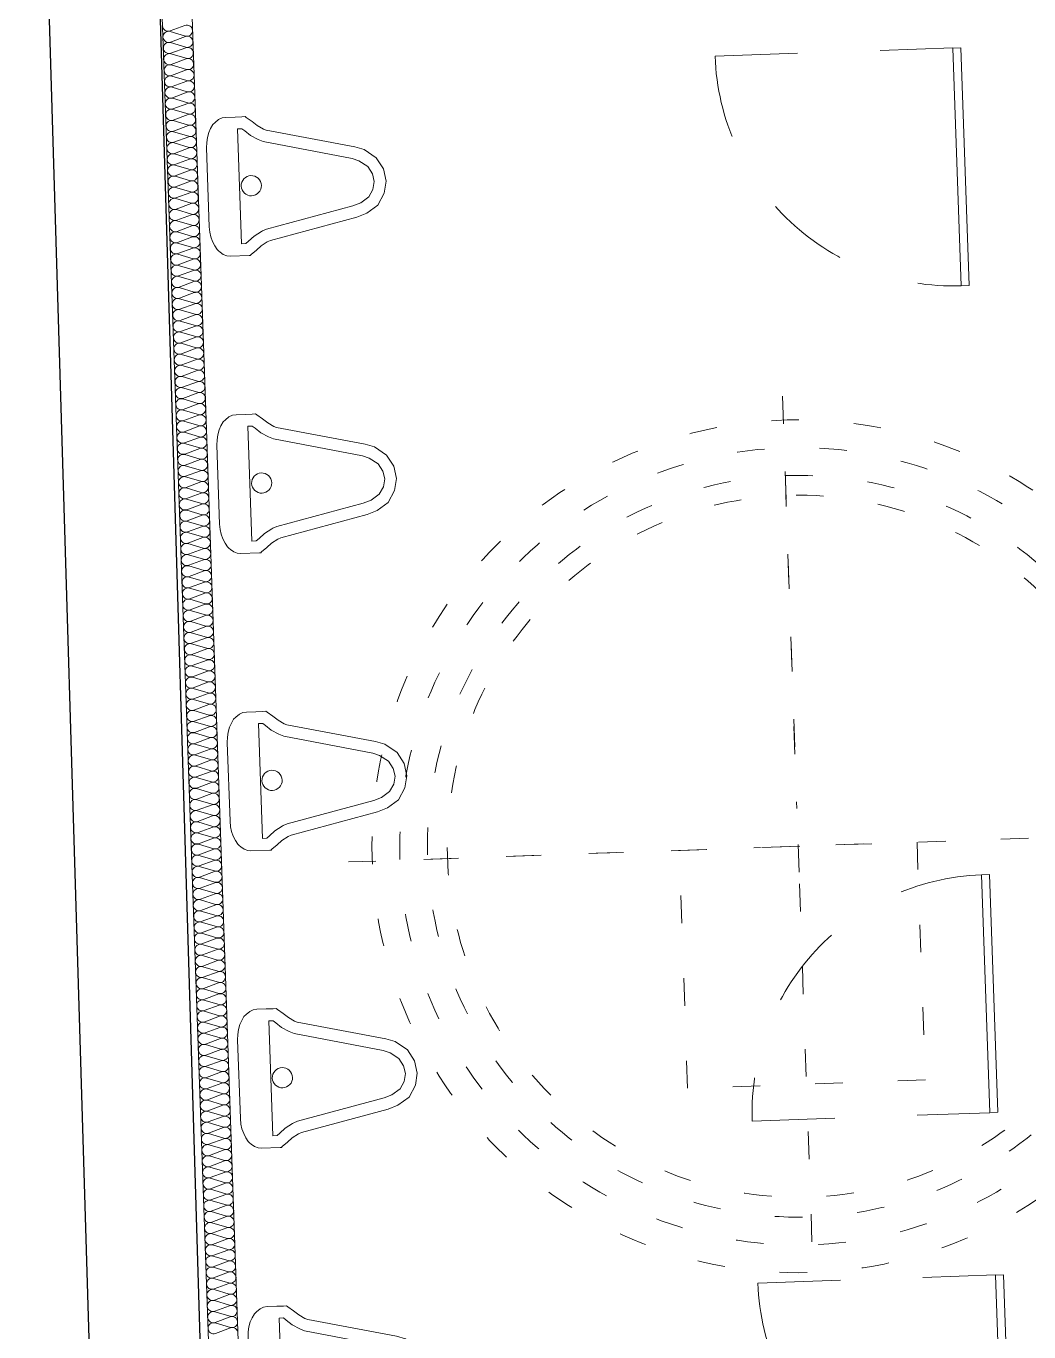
# Model space of a CAD drawing. Header units: millimetres. Extents: x 3476 to 38328, y 1439 to 26921.
# Drawn here: x 13358.9 to 13611.8, y 23520.6 to 23849.8 of the extents above; entities that cross this region are included whole.
import ezdxf

# ---------------------------------------------------------------- set-up
doc = ezdxf.new("R2010")
doc.units = ezdxf.units.MM
doc.header["$LTSCALE"] = 100
doc.header["$MEASUREMENT"] = 0
for name, pattern in [('STYLE_01', [0.41664, 0.20828, -0.20836]), ('STYLE_03', [1.25, 1.04164, -0.20836]), ('STYLE_05', [0.20828, 0.069425, -0.138855])]:
    doc.linetypes.add(name, pattern=pattern)
doc.layers.add('--W-GROEN-ZA', color=1, linetype='CONTINUOUS')
doc.layers.add('L-GEBOUWEN', color=7, linetype='CONTINUOUS')
for name, color, linetype, lineweight in [('Geen', 7, 'CONTINUOUS', 15), ('Isolatie', 173, 'CONTINUOUS', 5), ('regenwatertank', 7, 'STYLE_03', 5), ('sanitaire wandjes', 7, 'CONTINUOUS', 5)]:
    doc.layers.add(name, color=color, linetype=linetype, lineweight=lineweight)

# ---------------------------------------------------------------- blocks, each defined once
blk = doc.blocks.new('Groep-7')
at = {"layer": 'regenwatertank', "color": 9, "linetype": 'STYLE_05', "lineweight": 5}
for p, q in [((475.27, -5.5), (475.27, -90.5)), ((475.27, -93.5), (475.27, -106.5)), ((465.77, -100), (380.77, -100)), ((468.77, -100), (481.77, -100)), ((569.77, -100), (484.77, -100)), ((475.27, -109.5), (475.27, -194.5))]:
    blk.add_line(p, q, dxfattribs=at)
blk = doc.blocks.new('Groep-8')
at = {"layer": 'regenwatertank', "color": 9, "linetype": 'STYLE_05', "lineweight": 5}
for p, q in [((475.27, 13.5), (475.27, -90.5)), ((475.27, -93.5), (475.27, -106.5)), ((465.77, -100), (361.77, -100)), ((468.77, -100), (481.77, -100)), ((588.77, -100), (484.77, -100)), ((475.27, -109.5), (475.27, -213.5))]:
    blk.add_line(p, q, dxfattribs=at)
blk = doc.blocks.new('Groep-9')
at = {"layer": 'regenwatertank', "color": 9, "linetype": 'STYLE_05', "lineweight": 5}
blk.add_lwpolyline([(415.27, -70), (475.27, -70), (475.27, -130), (415.27, -130)], close=True, dxfattribs=at)
for radius in [107.5, 100.5, 93.5, 88.5]:
    blk.add_circle((475.27, -100), radius, dxfattribs=at)
at = {"layer": 'regenwatertank', "color": 9}
for name in ['Groep-8', 'Groep-7']:
    blk.add_blockref(name, (0, 0), dxfattribs=at)
blk = doc.blocks.new('Groep-53')
at = {"layer": 'Isolatie', "linetype": 'Continuous', "lineweight": 5}
for p, q in [((40.25, 53), (848.87, 53)), ((40.25, 45.5), (848.87, 45.5))]:
    blk.add_line(p, q, dxfattribs=at)
at = {"layer": 'Isolatie', "linetype": 'Continuous', "lineweight": 5, "flags": 128}
for points in [[(357.57, 45.5, 0.511465), (358.91, 47.35), (357.64, 51.15, -0.511465), (358.98, 53, -0.511465), (360.31, 51.15), (359.05, 47.35, 0.511465), (360.38, 45.5, 0.511465), (361.71, 47.35), (360.45, 51.15, -0.511465), (361.78, 53, -0.511465), (363.12, 51.15), (361.85, 47.35, 0.511465), (363.19, 45.5, 0.511465), (364.52, 47.35), (363.26, 51.15, -0.511465), (364.59, 53, -0.511465), (365.93, 51.15), (364.66, 47.35, 0.511465), (366, 45.5, 0.511465), (367.33, 47.35), (366.07, 51.15, -0.511465), (367.4, 53, -0.511465), (368.73, 51.15), (367.47, 47.35, 0.511465), (368.8, 45.5, 0.511465), (370.14, 47.35), (368.88, 51.15, -0.511465), (370.21, 53, -0.511465), (371.54, 51.15), (370.28, 47.35, 0.511465), (371.61, 45.5, 0.511465), (372.95, 47.35), (371.68, 51.15, -0.511465), (373.02, 53, -0.511465), (374.35, 51.15), (373.09, 47.35, 0.511465), (374.42, 45.5, 0.511465), (375.75, 47.35), (374.49, 51.15, -0.511465), (375.83, 53, -0.511465), (377.16, 51.15), (375.9, 47.35, 0.511465), (377.23, 45.5, 0.511465), (378.56, 47.35), (377.3, 51.15, -0.511465), (378.63, 53, -0.511465), (379.97, 51.15), (378.7, 47.35, 0.511465), (380.04, 45.5, 0.511465), (381.37, 47.35), (380.11, 51.15, -0.511465), (381.44, 53, -0.511465), (382.77, 51.15), (381.51, 47.35, 0.511465), (382.85, 45.5, 0.511465), (384.18, 47.35), (382.92, 51.15, -0.511465), (384.25, 53, -0.511465), (385.58, 51.15), (384.32, 47.35, 0.511465), (385.65, 45.5, 0.511465), (386.99, 47.35), (385.72, 51.15, -0.511465), (387.06, 53, -0.511465), (388.39, 51.15), (387.13, 47.35, 0.511465), (388.46, 45.5, 0.511465), (389.8, 47.35), (388.53, 51.15, -0.511465), (389.87, 53, -0.511465), (391.2, 51.15), (389.94, 47.35, 0.511465), (391.27, 45.5, 0.511465), (392.6, 47.35), (391.34, 51.15, -0.511465), (392.67, 53, -0.511465), (394.01, 51.15), (392.74, 47.35, 0.511465), (394.08, 45.5, 0.511465)], [(394.08, 45.5, 0.511465), (395.41, 47.35), (394.15, 51.15, -0.511465), (395.48, 53, -0.511465), (396.82, 51.15), (395.55, 47.35, 0.511465), (396.89, 45.5, 0.511465), (398.22, 47.35), (396.96, 51.15, -0.511465), (398.29, 53, -0.511465), (399.62, 51.15), (398.36, 47.35, 0.511465), (399.69, 45.5, 0.511465), (401.03, 47.35), (399.77, 51.15, -0.511465), (401.1, 53, -0.511465), (402.43, 51.15), (401.17, 47.35, 0.511465), (402.5, 45.5, 0.511465), (403.84, 47.35), (402.57, 51.15, -0.511465), (403.91, 53, -0.511465), (405.24, 51.15), (403.98, 47.35, 0.511465), (405.31, 45.5, 0.511465), (406.64, 47.35), (405.38, 51.15, -0.511465), (406.71, 53, -0.511465), (408.05, 51.15), (406.79, 47.35, 0.511465), (408.12, 45.5, 0.511465), (409.45, 47.35), (408.19, 51.15, -0.511465), (409.52, 53, -0.511465), (410.86, 51.15), (409.59, 47.35, 0.511465), (410.93, 45.5, 0.511465), (412.26, 47.35), (411, 51.15, -0.511465), (412.33, 53, -0.511465), (413.66, 51.15), (412.4, 47.35, 0.511465), (413.74, 45.5, 0.511465), (415.07, 47.35), (413.81, 51.15, -0.511465), (415.14, 53, -0.511465), (416.47, 51.15), (415.21, 47.35, 0.511465), (416.54, 45.5, 0.511465), (417.88, 47.35), (416.61, 51.15, -0.511465), (417.95, 53, -0.511465), (419.28, 51.15), (418.02, 47.35, 0.511465), (419.35, 45.5, 0.511465), (420.68, 47.35), (419.42, 51.15, -0.511465), (420.76, 53, -0.511465), (422.09, 51.15), (420.83, 47.35, 0.511465), (422.16, 45.5, 0.511465), (423.49, 47.35), (422.23, 51.15, -0.511465), (423.56, 53, -0.511465), (424.9, 51.15), (423.63, 47.35, 0.511465), (424.97, 45.5, 0.511465), (426.3, 47.35), (425.04, 51.15, -0.511465), (426.37, 53, -0.511465), (427.71, 51.15), (426.44, 47.35, 0.511465), (427.78, 45.5, 0.511465), (429.11, 47.35), (427.85, 51.15, -0.511465), (429.18, 53, -0.511465), (430.51, 51.15), (429.25, 47.35, 0.511465), (430.58, 45.5, 0.511465), (431.92, 47.35), (430.65, 51.15, -0.511465), (431.99, 53, -0.511465), (433.32, 51.15), (432.06, 47.35, 0.511465), (433.39, 45.5, 0.511465), (434.73, 47.35), (433.46, 51.15, -0.511465), (434.8, 53, -0.511465), (436.13, 51.15), (434.87, 47.35, 0.511465), (436.2, 45.5, 0.511465), (437.53, 47.35), (436.27, 51.15, -0.511465), (437.6, 53, -0.511465), (438.94, 51.15), (437.68, 47.35, 0.511465), (439.01, 45.5, 0.511465), (440.34, 47.35), (439.08, 51.15, -0.511465), (440.41, 53, -0.511465), (441.75, 51.15), (440.48, 47.35, 0.511465), (441.82, 45.5, 0.511465), (443.15, 47.35), (441.89, 51.15, -0.511465), (443.22, 53, -0.511465), (444.55, 51.15), (443.29, 47.35, 0.511465), (444.62, 45.5, 0.511465)], [(444.62, 45.5, 0.511465), (445.96, 47.35), (444.7, 51.15, -0.511465), (446.03, 53, -0.511465), (447.36, 51.15), (446.1, 47.35, 0.511465), (447.43, 45.5, 0.511465), (448.77, 47.35), (447.5, 51.15, -0.511465), (448.84, 53, -0.511465), (450.17, 51.15), (448.91, 47.35, 0.511465), (450.24, 45.5, 0.511465), (451.57, 47.35), (450.31, 51.15, -0.511465), (451.65, 53, -0.511465), (452.98, 51.15), (451.72, 47.35, 0.511465), (453.05, 45.5, 0.511465), (454.38, 47.35), (453.12, 51.15, -0.511465), (454.45, 53, -0.511465), (455.79, 51.15), (454.52, 47.35, 0.511465), (455.86, 45.5, 0.511465), (457.19, 47.35), (455.93, 51.15, -0.511465), (457.26, 53, -0.511465), (458.59, 51.15), (457.33, 47.35, 0.511465), (458.67, 45.5, 0.511465), (460, 47.35), (458.74, 51.15, -0.511465), (460.07, 53, -0.511465), (461.4, 51.15), (460.14, 47.35, 0.511465), (461.47, 45.5, 0.511465), (462.81, 47.35), (461.54, 51.15, -0.511465), (462.88, 53, -0.511465), (464.21, 51.15), (462.95, 47.35, 0.511465), (464.28, 45.5, 0.511465), (465.62, 47.35), (464.35, 51.15, -0.511465), (465.69, 53, -0.511465), (467.02, 51.15), (465.76, 47.35, 0.511465), (467.09, 45.5, 0.511465), (468.42, 47.35), (467.16, 51.15, -0.511465), (468.49, 53, -0.511465), (469.83, 51.15), (468.57, 47.35, 0.511465), (469.9, 45.5, 0.511465), (471.23, 47.35), (469.97, 51.15, -0.511465), (471.3, 53, -0.511465), (472.64, 51.15), (471.37, 47.35, 0.511465), (472.71, 45.5, 0.511465), (474.04, 47.35), (472.78, 51.15, -0.511465), (474.11, 53, -0.511465), (475.44, 51.15), (474.18, 47.35, 0.511465), (475.51, 45.5, 0.511465), (476.85, 47.35), (475.59, 51.15, -0.511465), (476.92, 53, -0.511465), (478.25, 51.15), (476.99, 47.35, 0.511465), (478.32, 45.5, 0.511465), (479.66, 47.35), (478.39, 51.15, -0.511465), (479.73, 53, -0.511465), (481.06, 51.15), (479.8, 47.35, 0.511465), (481.13, 45.5, 0.511465), (482.46, 47.35), (481.2, 51.15, -0.511465), (482.54, 53, -0.511465), (483.87, 51.15), (482.61, 47.35, 0.511465), (483.94, 45.5, 0.511465), (485.27, 47.35), (484.01, 51.15, -0.511465), (485.34, 53, -0.511465), (486.68, 51.15), (485.41, 47.35, 0.511465), (486.75, 45.5, 0.511465), (488.08, 47.35), (486.82, 51.15, -0.511465), (488.15, 53, -0.511465), (489.48, 51.15), (488.22, 47.35, 0.511465), (489.56, 45.5, 0.511465), (490.89, 47.35), (489.63, 51.15, -0.511465), (490.96, 53, -0.511465), (492.29, 51.15), (491.03, 47.35, 0.511465), (492.36, 45.5, 0.511465), (493.7, 47.35), (492.43, 51.15, -0.511465), (493.77, 53, -0.511465), (495.1, 51.15), (493.84, 47.35, 0.511465), (495.17, 45.5, 0.511465)], [(495.17, 45.5, 0.511465), (496.51, 47.35), (495.24, 51.15, -0.511465), (496.58, 53, -0.511465), (497.91, 51.15), (496.65, 47.35, 0.511465), (497.98, 45.5, 0.511465), (499.31, 47.35), (498.05, 51.15, -0.511465), (499.38, 53, -0.511465), (500.72, 51.15), (499.45, 47.35, 0.511465), (500.79, 45.5, 0.511465), (502.12, 47.35), (500.86, 51.15, -0.511465), (502.19, 53, -0.511465), (503.53, 51.15), (502.26, 47.35, 0.511465), (503.6, 45.5, 0.511465), (504.93, 47.35), (503.67, 51.15, -0.511465), (505, 53, -0.511465), (506.33, 51.15), (505.07, 47.35, 0.511465), (506.4, 45.5, 0.511465), (507.74, 47.35), (506.48, 51.15, -0.511465), (507.81, 53, -0.511465), (509.14, 51.15), (507.88, 47.35, 0.511465), (509.21, 45.5, 0.511465), (510.55, 47.35), (509.28, 51.15, -0.511465), (510.62, 53, -0.511465), (511.95, 51.15), (510.69, 47.35, 0.511465), (512.02, 45.5, 0.511465), (513.35, 47.35), (512.09, 51.15, -0.511465), (513.42, 53, -0.511465), (514.76, 51.15), (513.5, 47.35, 0.511465), (514.83, 45.5, 0.511465), (516.16, 47.35), (514.9, 51.15, -0.511465), (516.23, 53, -0.511465), (517.57, 51.15), (516.3, 47.35, 0.511465), (517.64, 45.5, 0.511465), (518.97, 47.35), (517.71, 51.15, -0.511465), (519.04, 53, -0.511465), (520.37, 51.15), (519.11, 47.35, 0.511465), (520.45, 45.5, 0.511465), (521.78, 47.35), (520.52, 51.15, -0.511465), (521.85, 53, -0.511465), (523.18, 51.15), (521.92, 47.35, 0.511465), (523.25, 45.5, 0.511465), (524.59, 47.35), (523.32, 51.15, -0.511465), (524.66, 53, -0.511465), (525.99, 51.15), (524.73, 47.35, 0.511465), (526.06, 45.5, 0.511465), (527.39, 47.35), (526.13, 51.15, -0.511465), (527.47, 53, -0.511465), (528.8, 51.15), (527.54, 47.35, 0.511465), (528.87, 45.5, 0.511465), (530.2, 47.35), (528.94, 51.15, -0.511465), (530.27, 53, -0.511465), (531.61, 51.15), (530.34, 47.35, 0.511465), (531.68, 45.5, 0.511465), (533.01, 47.35), (531.75, 51.15, -0.511465), (533.08, 53, -0.511465), (534.42, 51.15), (533.15, 47.35, 0.511465), (534.49, 45.5, 0.511465), (535.82, 47.35), (534.56, 51.15, -0.511465), (535.89, 53, -0.511465), (537.22, 51.15), (535.96, 47.35, 0.511465), (537.29, 45.5, 0.511465), (538.63, 47.35), (537.36, 51.15, -0.511465), (538.7, 53, -0.511465), (540.03, 51.15), (538.77, 47.35, 0.511465), (540.1, 45.5, 0.511465), (541.44, 47.35), (540.17, 51.15, -0.511465), (541.51, 53, -0.511465), (542.84, 51.15), (541.58, 47.35, 0.511465), (542.91, 45.5, 0.511465), (544.24, 47.35), (542.98, 51.15, -0.511465), (544.31, 53, -0.511465), (545.65, 51.15), (544.39, 47.35, 0.511465), (545.72, 45.5, 0.511465)], [(545.72, 45.5, 0.511465), (547.05, 47.35), (545.79, 51.15, -0.511465), (547.12, 53, -0.511465), (548.46, 51.15), (547.19, 47.35, 0.511465), (548.53, 45.5, 0.511465), (549.86, 47.35), (548.6, 51.15, -0.511465), (549.93, 53, -0.511465), (551.26, 51.15), (550, 47.35, 0.511465), (551.33, 45.5, 0.511465), (552.67, 47.35), (551.41, 51.15, -0.511465), (552.74, 53, -0.511465), (554.07, 51.15), (552.81, 47.35, 0.511465), (554.14, 45.5, 0.511465), (555.48, 47.35), (554.21, 51.15, -0.511465), (555.55, 53, -0.511465), (556.88, 51.15), (555.62, 47.35, 0.511465), (556.95, 45.5, 0.511465), (558.28, 47.35), (557.02, 51.15, -0.511465), (558.36, 53, -0.511465), (559.69, 51.15), (558.43, 47.35, 0.511465), (559.76, 45.5, 0.511465), (561.09, 47.35), (559.83, 51.15, -0.511465), (561.16, 53, -0.511465), (562.5, 51.15), (561.23, 47.35, 0.511465), (562.57, 45.5, 0.511465), (563.9, 47.35), (562.64, 51.15, -0.511465), (563.97, 53, -0.511465), (565.3, 51.15), (564.04, 47.35, 0.511465), (565.38, 45.5, 0.511465), (566.71, 47.35), (565.45, 51.15, -0.511465), (566.78, 53, -0.511465), (568.11, 51.15), (566.85, 47.35, 0.511465), (568.18, 45.5, 0.511465), (569.52, 47.35), (568.25, 51.15, -0.511465), (569.59, 53, -0.511465), (570.92, 51.15), (569.66, 47.35, 0.511465), (570.99, 45.5, 0.511465), (572.33, 47.35), (571.06, 51.15, -0.511465), (572.4, 53, -0.511465), (573.73, 51.15), (572.47, 47.35, 0.511465), (573.8, 45.5, 0.511465), (575.13, 47.35), (573.87, 51.15, -0.511465), (575.2, 53, -0.511465), (576.54, 51.15), (575.28, 47.35, 0.511465), (576.61, 45.5, 0.511465), (577.94, 47.35), (576.68, 51.15, -0.511465), (578.01, 53, -0.511465), (579.35, 51.15), (578.08, 47.35, 0.511465), (579.42, 45.5, 0.511465), (580.75, 47.35), (579.49, 51.15, -0.511465), (580.82, 53, -0.511465), (582.15, 51.15), (580.89, 47.35, 0.511465), (582.22, 45.5, 0.511465), (583.56, 47.35), (582.3, 51.15, -0.511465), (583.63, 53, -0.511465), (584.96, 51.15), (583.7, 47.35, 0.511465), (585.03, 45.5, 0.511465), (586.37, 47.35), (585.1, 51.15, -0.511465), (586.44, 53, -0.511465), (587.77, 51.15), (586.51, 47.35, 0.511465), (587.84, 45.5, 0.511465), (589.17, 47.35), (587.91, 51.15, -0.511465), (589.25, 53, -0.511465), (590.58, 51.15), (589.32, 47.35, 0.511465), (590.65, 45.5, 0.511465), (591.98, 47.35), (590.72, 51.15, -0.511465), (592.05, 53, -0.511465), (593.39, 51.15), (592.12, 47.35, 0.511465), (593.46, 45.5, 0.511465), (594.79, 47.35), (593.53, 51.15, -0.511465), (594.86, 53, -0.511465), (596.19, 51.15), (594.93, 47.35, 0.511465), (596.27, 45.5, 0.511465)], [(596.27, 45.5, 0.511465), (597.6, 47.35), (596.34, 51.15, -0.511465), (597.67, 53, -0.511465), (599, 51.15), (597.74, 47.35, 0.511465), (599.07, 45.5, 0.511465), (600.41, 47.35), (599.14, 51.15, -0.511465), (600.48, 53, -0.511465), (601.81, 51.15), (600.55, 47.35, 0.511465), (601.88, 45.5, 0.511465), (603.22, 47.35), (601.95, 51.15, -0.511465), (603.29, 53, -0.511465), (604.62, 51.15), (603.36, 47.35, 0.511465), (604.69, 45.5, 0.511465), (606.02, 47.35), (604.76, 51.15, -0.511465), (606.09, 53, -0.511465), (607.43, 51.15), (606.16, 47.35, 0.511465), (607.5, 45.5, 0.511465), (608.83, 47.35), (607.57, 51.15, -0.511465), (608.9, 53, -0.511465), (610.24, 51.15), (608.97, 47.35, 0.511465), (610.31, 45.5, 0.511465), (611.64, 47.35), (610.38, 51.15, -0.511465), (611.71, 53, -0.511465), (613.04, 51.15), (611.78, 47.35, 0.511465), (613.11, 45.5, 0.511465), (614.45, 47.35), (613.19, 51.15, -0.511465), (614.52, 53, -0.511465), (615.85, 51.15), (614.59, 47.35, 0.511465), (615.92, 45.5, 0.511465), (617.26, 47.35), (615.99, 51.15, -0.511465), (617.33, 53, -0.511465), (618.66, 51.15), (617.4, 47.35, 0.511465), (618.73, 45.5, 0.511465), (620.06, 47.35), (618.8, 51.15, -0.511465), (620.13, 53, -0.511465), (621.47, 51.15), (620.21, 47.35, 0.511465), (621.54, 45.5, 0.511465), (622.87, 47.35), (621.61, 51.15, -0.511465), (622.94, 53, -0.511465), (624.28, 51.15), (623.01, 47.35, 0.511465), (624.35, 45.5, 0.511465), (625.68, 47.35), (624.42, 51.15, -0.511465), (625.75, 53, -0.511465), (627.08, 51.15), (625.82, 47.35, 0.511465), (627.16, 45.5, 0.511465), (628.49, 47.35), (627.23, 51.15, -0.511465), (628.56, 53, -0.511465), (629.89, 51.15), (628.63, 47.35, 0.511465), (629.96, 45.5, 0.511465), (631.3, 47.35), (630.03, 51.15, -0.511465), (631.37, 53, -0.511465), (632.7, 51.15), (631.44, 47.35, 0.511465), (632.77, 45.5, 0.511465), (634.1, 47.35), (632.84, 51.15, -0.511465), (634.18, 53, -0.511465), (635.51, 51.15), (634.25, 47.35, 0.511465), (635.58, 45.5, 0.511465), (636.91, 47.35), (635.65, 51.15, -0.511465), (636.98, 53, -0.511465), (638.32, 51.15), (637.05, 47.35, 0.511465), (638.39, 45.5, 0.511465), (639.72, 47.35), (638.46, 51.15, -0.511465), (639.79, 53, -0.511465), (641.13, 51.15), (639.86, 47.35, 0.511465), (641.2, 45.5, 0.511465), (642.53, 47.35), (641.27, 51.15, -0.511465), (642.6, 53, -0.511465), (643.93, 51.15), (642.67, 47.35, 0.511465), (644, 45.5, 0.511465), (645.34, 47.35), (644.07, 51.15, -0.511465), (645.41, 53, -0.511465), (646.74, 51.15), (645.48, 47.35, 0.511465), (646.81, 45.5, 0.511465)], [(646.81, 45.5, 0.511465), (648.15, 47.35), (646.88, 51.15, -0.511465), (648.22, 53, -0.511465), (649.55, 51.15), (648.29, 47.35, 0.511465), (649.62, 45.5, 0.511465), (650.95, 47.35), (649.69, 51.15, -0.511465), (651.02, 53, -0.511465), (652.36, 51.15), (651.1, 47.35, 0.511465), (652.43, 45.5, 0.511465), (653.76, 47.35), (652.5, 51.15, -0.511465), (653.83, 53, -0.511465), (655.17, 51.15), (653.9, 47.35, 0.511465), (655.24, 45.5, 0.511465), (656.57, 47.35), (655.31, 51.15, -0.511465), (656.64, 53, -0.511465), (657.97, 51.15), (656.71, 47.35, 0.511465), (658.04, 45.5, 0.511465), (659.38, 47.35), (658.12, 51.15, -0.511465), (659.45, 53, -0.511465), (660.78, 51.15), (659.52, 47.35, 0.511465), (660.85, 45.5, 0.511465), (662.19, 47.35), (660.92, 51.15, -0.511465), (662.26, 53, -0.511465), (663.59, 51.15), (662.33, 47.35, 0.511465), (663.66, 45.5, 0.511465), (664.99, 47.35), (663.73, 51.15, -0.511465), (665.07, 53, -0.511465), (666.4, 51.15), (665.14, 47.35, 0.511465), (666.47, 45.5, 0.511465), (667.8, 47.35), (666.54, 51.15, -0.511465), (667.87, 53, -0.511465), (669.21, 51.15), (667.94, 47.35, 0.511465), (669.28, 45.5, 0.511465), (670.61, 47.35), (669.35, 51.15, -0.511465), (670.68, 53, -0.511465), (672.02, 51.15), (670.75, 47.35, 0.511465), (672.09, 45.5, 0.511465), (673.42, 47.35), (672.16, 51.15, -0.511465), (673.49, 53, -0.511465), (674.82, 51.15), (673.56, 47.35, 0.511465), (674.89, 45.5, 0.511465), (676.23, 47.35), (674.96, 51.15, -0.511465), (676.3, 53, -0.511465), (677.63, 51.15), (676.37, 47.35, 0.511465), (677.7, 45.5, 0.511465), (679.04, 47.35), (677.77, 51.15, -0.511465), (679.11, 53, -0.511465), (680.44, 51.15), (679.18, 47.35, 0.511465), (680.51, 45.5, 0.511465), (681.84, 47.35), (680.58, 51.15, -0.511465), (681.91, 53, -0.511465), (683.25, 51.15), (681.99, 47.35, 0.511465), (683.32, 45.5, 0.511465), (684.65, 47.35), (683.39, 51.15, -0.511465), (684.72, 53, -0.511465), (686.06, 51.15), (684.79, 47.35, 0.511465), (686.13, 45.5, 0.511465), (687.46, 47.35), (686.2, 51.15, -0.511465), (687.53, 53, -0.511465)]]:
    blk.add_lwpolyline(points, format="xyb", dxfattribs=at)
blk = doc.blocks.new('Groep-56')
at = {"layer": 'Geen'}
for points in [[(337.65, 5.7), (338.55, 3.2), (340.45, 0.3), (343.45, -1.4), (346.45, -2), (349.55, -1.4), (352.45, 0.3), (354.65, 3.3), (355.35, 5.6), (360.35, 27.8), (360.65, 28.5), (361.65, 30), (362.65, 31.3), (363.75, 32.7), (363.95, 33), (363.95, 33.8), (363.95, 35.5), (363.95, 35.5), (363.95, 37.9), (363.95, 37.9), (363.85, 38.8), (363.45, 39.7), (362.75, 40.6), (362.25, 41.2), (361.25, 41.8), (360.25, 42.3), (359.05, 42.7), (357.75, 42.9), (356.45, 43), (336.55, 43), (336.55, 43), (335.15, 42.9), (333.95, 42.7), (332.75, 42.3), (331.65, 41.8), (330.75, 41.2), (330.35, 40.9), (330.05, 40.5), (329.45, 39.7), (329.05, 38.8), (328.95, 38), (328.95, 33.2), (328.95, 32.9), (329.15, 32.7), (330.25, 31.3), (331.25, 30.1), (332.25, 28.5), (332.25, 28.5), (332.55, 27.7)], [(360.95, 33.9), (360.95, 33.9), (360.35, 33.2), (359.15, 31.8), (358.05, 29.9), (357.55, 28.7), (352.45, 6.4), (351.85, 4.7), (350.35, 2.5), (348.45, 1.4), (346.45, 1), (344.45, 1.4), (342.65, 2.5), (341.25, 4.6), (340.55, 6.6), (335.45, 28.6), (335.05, 29.6), (334.85, 29.9), (333.75, 31.8), (332.55, 33.2), (331.95, 33.9), (331.95, 35), (360.95, 35)]]:
    blk.add_lwpolyline(points, close=True, dxfattribs=at)
at = {"layer": 'Geen', "flags": 128}
blk.add_lwpolyline([(349.05, 32.05, 0.414214), (346.5, 34.6, 0.414214), (343.95, 32.05), (343.95, 32.05, 0.414214), (346.5, 29.5, 0.414214), (349.05, 32.05)], format="xyb", close=True, dxfattribs=at)
blk = doc.blocks.new('Groep-57')
at = {"layer": 'Geen'}
for points in [[(412.65, 5.7), (413.55, 3.2), (415.45, 0.3), (418.45, -1.4), (421.45, -2), (424.55, -1.4), (427.45, 0.3), (429.65, 3.3), (430.35, 5.6), (435.35, 27.8), (435.65, 28.5), (436.65, 30), (437.65, 31.3), (438.75, 32.7), (438.95, 33), (438.95, 33.8), (438.95, 35.5), (438.95, 35.5), (438.95, 37.9), (438.95, 37.9), (438.85, 38.8), (438.45, 39.7), (437.75, 40.6), (437.25, 41.2), (436.25, 41.8), (435.25, 42.3), (434.05, 42.7), (432.75, 42.9), (431.45, 43), (411.55, 43), (411.55, 43), (410.15, 42.9), (408.95, 42.7), (407.75, 42.3), (406.65, 41.8), (405.75, 41.2), (405.35, 40.9), (405.05, 40.5), (404.45, 39.7), (404.05, 38.8), (403.95, 38), (403.95, 33.2), (403.95, 32.9), (404.15, 32.7), (405.25, 31.3), (406.25, 30.1), (407.25, 28.5), (407.25, 28.5), (407.55, 27.7)], [(435.95, 33.9), (435.95, 33.9), (435.35, 33.2), (434.15, 31.8), (433.05, 29.9), (432.55, 28.7), (427.45, 6.4), (426.85, 4.7), (425.35, 2.5), (423.45, 1.4), (421.45, 1), (419.45, 1.4), (417.65, 2.5), (416.25, 4.6), (415.55, 6.6), (410.45, 28.6), (410.05, 29.6), (409.85, 29.9), (408.75, 31.8), (407.55, 33.2), (406.95, 33.9), (406.95, 35), (435.95, 35)]]:
    blk.add_lwpolyline(points, close=True, dxfattribs=at)
at = {"layer": 'Geen', "flags": 128}
blk.add_lwpolyline([(424.05, 32.05, 0.414214), (421.5, 34.6, 0.414214), (418.95, 32.05), (418.95, 32.05, 0.414214), (421.5, 29.5, 0.414214), (424.05, 32.05)], format="xyb", close=True, dxfattribs=at)
blk = doc.blocks.new('Groep-58')
at = {"layer": 'Geen'}
for points in [[(487.65, 5.7), (488.55, 3.2), (490.45, 0.3), (493.45, -1.4), (496.45, -2), (499.55, -1.4), (502.45, 0.3), (504.65, 3.3), (505.35, 5.6), (510.35, 27.8), (510.65, 28.5), (511.65, 30), (512.65, 31.3), (513.75, 32.7), (513.95, 33), (513.95, 33.8), (513.95, 35.5), (513.95, 35.5), (513.95, 37.9), (513.95, 37.9), (513.85, 38.8), (513.45, 39.7), (512.75, 40.6), (512.25, 41.2), (511.25, 41.8), (510.25, 42.3), (509.05, 42.7), (507.75, 42.9), (506.45, 43), (486.55, 43), (486.55, 43), (485.15, 42.9), (483.95, 42.7), (482.75, 42.3), (481.65, 41.8), (480.75, 41.2), (480.35, 40.9), (480.05, 40.5), (479.45, 39.7), (479.05, 38.8), (478.95, 38), (478.95, 33.2), (478.95, 32.9), (479.15, 32.7), (480.25, 31.3), (481.25, 30.1), (482.25, 28.5), (482.25, 28.5), (482.55, 27.7)], [(510.95, 33.9), (510.95, 33.9), (510.35, 33.2), (509.15, 31.8), (508.05, 29.9), (507.55, 28.7), (502.45, 6.4), (501.85, 4.7), (500.35, 2.5), (498.45, 1.4), (496.45, 1), (494.45, 1.4), (492.65, 2.5), (491.25, 4.6), (490.55, 6.6), (485.45, 28.6), (485.05, 29.6), (484.85, 29.9), (483.75, 31.8), (482.55, 33.2), (481.95, 33.9), (481.95, 35), (510.95, 35)]]:
    blk.add_lwpolyline(points, close=True, dxfattribs=at)
at = {"layer": 'Geen', "flags": 128}
blk.add_lwpolyline([(499.05, 32.05, 0.414214), (496.5, 34.6, 0.414214), (493.95, 32.05), (493.95, 32.05, 0.414214), (496.5, 29.5, 0.414214), (499.05, 32.05)], format="xyb", close=True, dxfattribs=at)
blk = doc.blocks.new('Groep-59')
at = {"layer": 'Geen'}
for points in [[(562.65, 5.7), (563.55, 3.2), (565.45, 0.3), (568.45, -1.4), (571.45, -2), (574.55, -1.4), (577.45, 0.3), (579.65, 3.3), (580.35, 5.6), (585.35, 27.8), (585.65, 28.5), (586.65, 30), (587.65, 31.3), (588.75, 32.7), (588.95, 33), (588.95, 33.8), (588.95, 35.5), (588.95, 35.5), (588.95, 37.9), (588.95, 37.9), (588.85, 38.8), (588.45, 39.7), (587.75, 40.6), (587.25, 41.2), (586.25, 41.8), (585.25, 42.3), (584.05, 42.7), (582.75, 42.9), (581.45, 43), (561.55, 43), (561.55, 43), (560.15, 42.9), (558.95, 42.7), (557.75, 42.3), (556.65, 41.8), (555.75, 41.2), (555.35, 40.9), (555.05, 40.5), (554.45, 39.7), (554.05, 38.8), (553.95, 38), (553.95, 33.2), (553.95, 32.9), (554.15, 32.7), (555.25, 31.3), (556.25, 30.1), (557.25, 28.5), (557.25, 28.5), (557.55, 27.7)], [(585.95, 33.9), (585.95, 33.9), (585.35, 33.2), (584.15, 31.8), (583.05, 29.9), (582.55, 28.7), (577.45, 6.4), (576.85, 4.7), (575.35, 2.5), (573.45, 1.4), (571.45, 1), (569.45, 1.4), (567.65, 2.5), (566.25, 4.6), (565.55, 6.6), (560.45, 28.6), (560.05, 29.6), (559.85, 29.9), (558.75, 31.8), (557.55, 33.2), (556.95, 33.9), (556.95, 35), (585.95, 35)]]:
    blk.add_lwpolyline(points, close=True, dxfattribs=at)
at = {"layer": 'Geen', "flags": 128}
blk.add_lwpolyline([(574.05, 32.05, 0.414214), (571.5, 34.6, 0.414214), (568.95, 32.05), (568.95, 32.05, 0.414214), (571.5, 29.5, 0.414214), (574.05, 32.05)], format="xyb", close=True, dxfattribs=at)
blk = doc.blocks.new('Groep-60')
at = {"layer": 'Geen'}
for points in [[(637.65, 5.7), (638.55, 3.2), (640.45, 0.3), (643.45, -1.4), (646.45, -2), (649.55, -1.4), (652.45, 0.3), (654.65, 3.3), (655.35, 5.6), (660.35, 27.8), (660.65, 28.5), (661.65, 30), (662.65, 31.3), (663.75, 32.7), (663.95, 33), (663.95, 33.8), (663.95, 35.5), (663.95, 35.5), (663.95, 37.9), (663.95, 37.9), (663.85, 38.8), (663.45, 39.7), (662.75, 40.6), (662.25, 41.2), (661.25, 41.8), (660.25, 42.3), (659.05, 42.7), (657.75, 42.9), (656.45, 43), (636.55, 43), (636.55, 43), (635.15, 42.9), (633.95, 42.7), (632.75, 42.3), (631.65, 41.8), (630.75, 41.2), (630.35, 40.9), (630.05, 40.5), (629.45, 39.7), (629.05, 38.8), (628.95, 38), (628.95, 33.2), (628.95, 32.9), (629.15, 32.7), (630.25, 31.3), (631.25, 30.1), (632.25, 28.5), (632.25, 28.5), (632.55, 27.7)], [(660.95, 33.9), (660.95, 33.9), (660.35, 33.2), (659.15, 31.8), (658.05, 29.9), (657.55, 28.7), (652.45, 6.4), (651.85, 4.7), (650.35, 2.5), (648.45, 1.4), (646.45, 1), (644.45, 1.4), (642.65, 2.5), (641.25, 4.6), (640.55, 6.6), (635.45, 28.6), (635.05, 29.6), (634.85, 29.9), (633.75, 31.8), (632.55, 33.2), (631.95, 33.9), (631.95, 35), (660.95, 35)]]:
    blk.add_lwpolyline(points, close=True, dxfattribs=at)
at = {"layer": 'Geen', "flags": 128}
blk.add_lwpolyline([(649.05, 32.05, 0.414214), (646.5, 34.6, 0.414214), (643.95, 32.05), (643.95, 32.05, 0.414214), (646.5, 29.5, 0.414214), (649.05, 32.05)], format="xyb", close=True, dxfattribs=at)
blk = doc.blocks.new('Groep-65')
at = {"layer": 'Geen', "color": 7, "linetype": 'STYLE_01', "lineweight": 15}
blk.add_arc((365.55, -146), 60, 90, 180, dxfattribs=at)
at = {"layer": 'sanitaire wandjes', "color": 7, "linetype": 'STYLE_01', "lineweight": 5}
blk.add_line((365.55, -86), (365.55, -146), dxfattribs=at)
at = {"layer": 'sanitaire wandjes', "color": 7, "linetype": 'Continuous', "lineweight": 5}
blk.add_lwpolyline([(305.55, -146), (365.5, -146), (365.5, -148), (305.55, -148)], close=True, dxfattribs=at)
blk = doc.blocks.new('Groep-66')
at = {"layer": 'Geen', "color": 7, "linetype": 'STYLE_01', "lineweight": 15}
blk.add_arc((406.45, -146), 60, 0, 90, dxfattribs=at)
at = {"layer": 'sanitaire wandjes', "color": 7, "linetype": 'STYLE_01', "lineweight": 5}
blk.add_line((406.45, -86), (406.45, -146), dxfattribs=at)
at = {"layer": 'sanitaire wandjes', "color": 7, "linetype": 'Continuous', "lineweight": 5}
blk.add_lwpolyline([(406.5, -146), (466.45, -146), (466.45, -148), (406.5, -148)], close=True, dxfattribs=at)
blk = doc.blocks.new('Groep-71')
at = {"layer": 'Geen', "color": 7, "linetype": 'STYLE_01', "lineweight": 15}
blk.add_arc((675.05, -146), 60, 90, 180, dxfattribs=at)
at = {"layer": 'sanitaire wandjes', "color": 7, "linetype": 'STYLE_01', "lineweight": 5}
blk.add_line((675.05, -86), (675.05, -146), dxfattribs=at)
at = {"layer": 'sanitaire wandjes', "color": 7, "linetype": 'Continuous', "lineweight": 5}
blk.add_lwpolyline([(615.05, -146), (675, -146), (675, -148), (615.05, -148)], close=True, dxfattribs=at)

msp = doc.modelspace()

# ---------------------------------------------------------------- hatches: boundary and pattern name
at = {"layer": '--W-GROEN-ZA'}
h = msp.add_hatch(dxfattribs=at)
h.set_pattern_fill('GRASS', color=256, scale=100, style=0)
h.set_pattern_definition([(90, (-82915.385, 48275.82), (-70.71068, 70.71068), [18.75, -122.67136]), (45, (-82915.39, 48275.82), (-70.71068, 70.71068), [18.75, -81.25]), (135, (-82915.39, 48275.82), (-70.71068, -70.71068), [18.75, -81.25])])
edge = h.paths.add_edge_path()
edge.add_line((17535.35, 24547.29), (17505.8, 24552.47))
edge.add_line((17505.8, 24552.47), (17327.8, 23563.42))
edge.add_line((17327.8, 23563.42), (13383.05, 24233.86))
edge.add_line((13383.05, 24233.86), (13373.8, 24524.51))
edge.add_line((13373.8, 24524.51), (17097.3, 23891.68))
edge.add_line((17097.3, 23891.68), (17238.9, 24678.45))
edge.add_line((17238.9, 24678.45), (17628.52, 24685.65))
edge.add_line((17628.52, 24685.65), (17651.22, 23447.43))
edge.add_arc((17351.27, 23441.93), 300, -88.9441, 1.05, ccw=False)
edge.add_line((17356.79, 23141.98), (16726.29, 23130.37))
edge.add_line((16726.29, 23130.37), (16621.27, 23145.74))
edge.add_line((16621.27, 23145.74), (16540.31, 23198.68))
edge.add_line((16540.31, 23198.68), (16480.56, 23282.8))
edge.add_line((16480.56, 23282.8), (16461.88, 23376.5))
edge.add_line((16461.88, 23376.5), (16462.37, 23680.07))
edge.add_line((16462.37, 23680.07), (17352.06, 23528.86))
edge.add_line((17352.06, 23528.86), (17535.35, 24547.29))

# ---------------------------------------------------------------- linework, layer by layer
at = {"layer": 'L-GEBOUWEN'}
msp.add_line((13420.08, 22942.73), (13372.56, 24526.14), dxfattribs=at)
at = {"layer": 'L-GEBOUWEN', "linetype": 'Continuous'}
for p, q in [((13420.08, 22942.73), (13372.56, 24526.14)), ((13392.1, 22941.89), (13345.26, 24502.39))]:
    msp.add_line(p, q, dxfattribs=at)

# ---------------------------------------------------------------- block references
at = {"layer": 'Geen', "rotation": 92.00000000000394}
for name in ['Groep-53', 'Groep-71', 'Groep-60', 'Groep-59', 'Groep-58', 'Groep-66', 'Groep-57', 'Groep-65', 'Groep-56']:
    msp.add_blockref(name, (13470.3, 23164.57), dxfattribs=at)
at = {"layer": 'Geen', "color": 7, "rotation": 92.00000000000394}
for name in ['Groep-8', 'Groep-9', 'Groep-7']:
    msp.add_blockref(name, (13470.3, 23164.57), dxfattribs=at)

doc.saveas('drawing.dxf')
